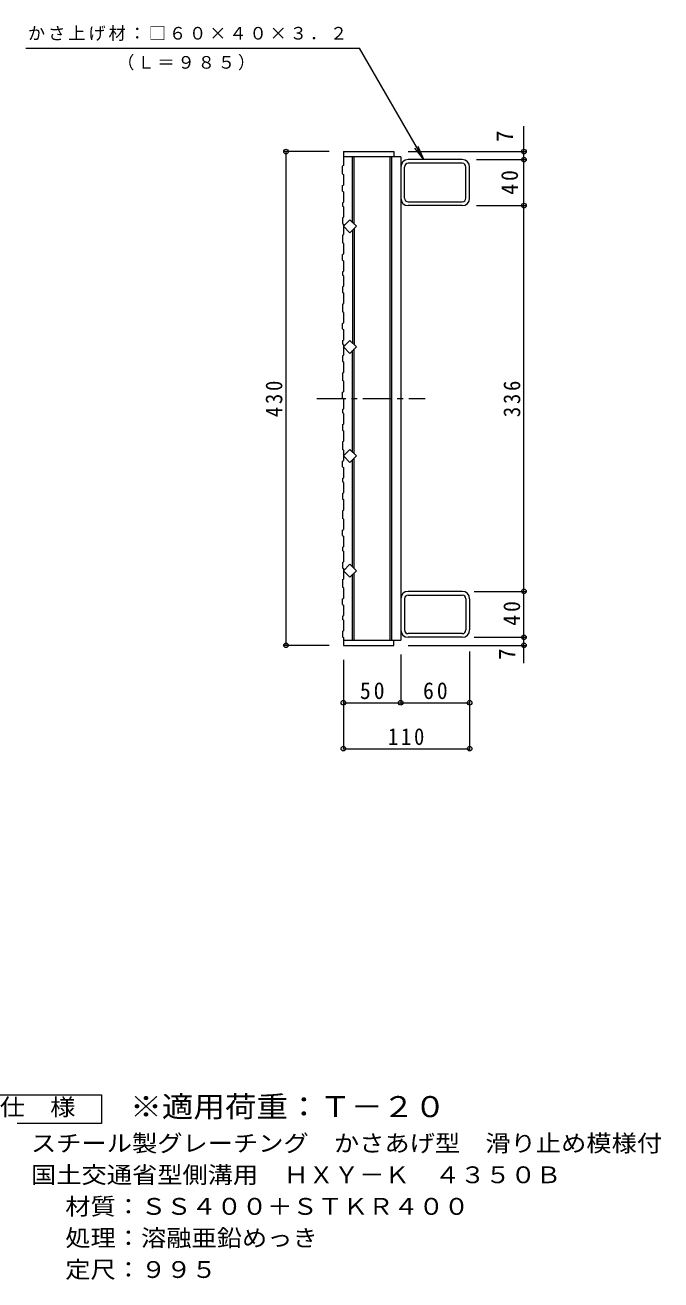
# Model space of a CAD drawing. Units: millimetres, scale not verified. Extents: x -735 to 819, y -687 to 599.
# Drawn here: x 265 to 819, y -536 to 556 of the extents above; entities that cross this region are included whole.
import ezdxf
from ezdxf.enums import TextEntityAlignment as Align

# ---------------------------------------------------------------- set-up
doc = ezdxf.new("R2010")
doc.units = ezdxf.units.MM
doc.header["$LTSCALE"] = 5
doc.header["$PDMODE"] = 32
doc.header["$PDSIZE"] = 4
doc.linetypes.add('CHAIN1', pattern=[8, 5, -1, 1, -1])
for name, color, linetype, lineweight in [('B-1', 2, 'Continuous', 9), ('B-2', 3, 'Continuous', 9), ('B-4', 7, 'Continuous', 9), ('F-4_F-4ﾚｲﾔ', 2, 'Continuous', 9)]:
    doc.layers.add(name, color=color, linetype=linetype, lineweight=lineweight)
doc.layers.add('F-5_F-5ﾚｲﾔ', color=2, linetype='Continuous')
doc.styles.add('ＭＳ ゴシック', font='')
doc.styles.get('ＭＳ ゴシック').set_extended_font_data('MS Gothic')

msp = doc.modelspace()

# ---------------------------------------------------------------- linework, layer by layer
at = {"layer": 'B-1'}
for p, q in [((645.667, 439.266), (598.467, 439.266)), ((595.267, 405.667), (595.267, 432.866)), ((645.667, 436.067), (598.467, 436.067)), ((648.867, 405.667), (648.867, 432.866)), ((652.067, 405.667), (652.067, 432.866)), ((598.467, 402.467), (645.667, 402.467)), ((645.667, 399.267), (598.467, 399.267)), ((595.267, 56.866), (595.267, 29.666)), ((645.667, 63.266), (598.467, 63.266)), ((598.467, 60.066), (645.667, 60.066)), ((648.867, 56.866), (648.867, 29.666)), ((652.067, 56.866), (652.067, 29.666)), ((645.667, 26.466), (598.467, 26.466)), ((645.667, 23.266), (598.467, 23.266))]:
    msp.add_line(p, q, dxfattribs=at)
for centre, radius, start, end in [((598.467, 432.866), 6.4, 90, 180), ((645.667, 432.866), 6.4, 0, 90), ((598.467, 432.866), 3.2, 90, 180), ((645.667, 432.866), 3.2, 0, 90), ((598.467, 405.667), 6.4, 180, 270), ((598.467, 405.667), 3.2, 180, 270), ((645.667, 405.667), 6.4, 270, 0), ((645.667, 405.667), 3.2, 270, 0), ((598.467, 56.866), 6.4, 90, 180), ((598.467, 56.866), 3.2, 90, 180), ((645.667, 56.866), 6.4, 0, 90), ((645.667, 56.866), 3.2, 0, 90), ((598.467, 29.666), 6.4, 180, 270), ((598.467, 29.666), 3.2, 180, 270), ((645.667, 29.666), 3.2, 270, 0), ((645.667, 29.666), 6.4, 270, 0)]:
    msp.add_arc(centre, radius, start, end, dxfattribs=at)
at = {"layer": 'B-2'}
for p, q in [((542.067, 446.266), (586.067, 446.266)), ((542.067, 446.266), (542.067, 434.033)), ((592.067, 441.767), (542.067, 441.767)), ((550.068, 384.549), (550.068, 441.767)), ((551.567, 383.049), (551.567, 441.767)), ((582.567, 441.767), (582.567, 20.766)), ((584.067, 441.767), (584.067, 20.766)), ((586.067, 446.266), (586.067, 441.767)), ((592.067, 441.767), (592.067, 20.766)), ((542.067, 434.033), (541.267, 433.515)), ((541.267, 426.799), (541.267, 433.515)), ((541.267, 426.799), (542.067, 426.282)), ((542.067, 426.282), (542.067, 417.157)), ((541.267, 416.64), (542.067, 417.157)), ((541.267, 411.799), (541.267, 416.64)), ((541.267, 411.799), (542.067, 411.282)), ((542.067, 411.282), (542.067, 402.157)), ((541.267, 401.64), (542.067, 402.157)), ((541.267, 401.64), (541.267, 398.675)), ((542.067, 398.157), (541.267, 398.675)), ((542.067, 398.157), (542.067, 389.033)), ((541.267, 388.515), (542.067, 389.033)), ((541.267, 388.515), (541.267, 383.675)), ((541.267, 383.675), (542.067, 383.157)), ((542.067, 383.157), (542.067, 374.033)), ((541.267, 373.515), (542.067, 374.033)), ((541.267, 373.515), (541.267, 366.799)), ((550.068, 377.921), (550.068, 279.548)), ((551.567, 379.421), (551.567, 278.049)), ((542.067, 366.282), (541.267, 366.799)), ((542.067, 366.282), (542.067, 357.157)), ((541.267, 356.64), (542.067, 357.157)), ((541.267, 351.799), (541.267, 356.64)), ((541.267, 351.799), (542.067, 351.282)), ((542.067, 351.282), (542.067, 342.157)), ((541.267, 341.64), (542.067, 342.157)), ((541.267, 341.64), (541.267, 338.675)), ((542.067, 338.157), (541.267, 338.675)), ((541.267, 328.515), (542.067, 329.033)), ((541.267, 328.515), (541.267, 323.675)), ((542.067, 338.157), (542.067, 329.033)), ((541.267, 323.675), (542.067, 323.157)), ((542.067, 323.157), (542.067, 314.033)), ((541.267, 313.515), (542.067, 314.033)), ((541.267, 313.515), (541.267, 306.799)), ((542.067, 306.282), (541.267, 306.799)), ((542.067, 306.282), (542.067, 297.157)), ((541.267, 296.64), (542.067, 297.157)), ((541.267, 291.799), (541.267, 296.64)), ((541.267, 291.799), (542.067, 291.282)), ((542.067, 291.282), (542.067, 282.157)), ((541.267, 281.64), (542.067, 282.157)), ((541.267, 281.64), (541.267, 278.675)), ((542.067, 278.157), (541.267, 278.675)), ((542.067, 278.157), (542.067, 269.033)), ((551.567, 183.048), (551.567, 274.421)), ((541.267, 268.515), (542.067, 269.033)), ((541.267, 268.515), (541.267, 263.675)), ((541.267, 263.675), (542.067, 263.157)), ((542.067, 263.157), (542.067, 254.033)), ((550.068, 184.548), (550.068, 272.921)), ((541.267, 253.515), (542.067, 254.033)), ((541.267, 253.515), (541.267, 246.799)), ((542.067, 246.282), (541.267, 246.799)), ((542.067, 246.282), (542.067, 237.157)), ((541.267, 236.64), (542.067, 237.157)), ((541.267, 231.799), (541.267, 236.64)), ((541.267, 231.799), (542.067, 231.282)), ((542.067, 231.282), (542.067, 222.157)), ((541.267, 221.64), (542.067, 222.157)), ((541.267, 221.64), (541.267, 218.675)), ((542.067, 218.157), (541.267, 218.675)), ((541.267, 208.515), (542.067, 209.033)), ((541.267, 208.515), (541.267, 203.675)), ((542.067, 218.157), (542.067, 209.033)), ((541.267, 203.675), (542.067, 203.157)), ((542.067, 203.157), (542.067, 194.033)), ((541.267, 193.515), (542.067, 194.033)), ((541.267, 193.515), (541.267, 186.799)), ((542.067, 186.282), (541.267, 186.799)), ((542.067, 186.282), (542.067, 177.157)), ((541.267, 176.64), (542.067, 177.157)), ((541.267, 171.799), (541.267, 176.64)), ((550.068, 84.548), (550.068, 177.921)), ((551.567, 83.048), (551.567, 179.421)), ((541.267, 171.799), (542.067, 171.282)), ((542.067, 171.282), (542.067, 162.157)), ((541.267, 161.64), (542.067, 162.157)), ((541.267, 161.64), (541.267, 158.675)), ((542.067, 158.157), (541.267, 158.675)), ((542.067, 158.157), (542.067, 149.033)), ((541.267, 148.515), (542.067, 149.033)), ((541.267, 148.515), (541.267, 143.675)), ((541.267, 143.675), (542.067, 143.157)), ((542.067, 143.157), (542.067, 134.033)), ((541.267, 133.515), (542.067, 134.033)), ((541.267, 133.515), (541.267, 126.799)), ((542.067, 126.282), (541.267, 126.799)), ((542.067, 126.282), (542.067, 117.157)), ((541.267, 116.64), (542.067, 117.157)), ((541.267, 111.799), (541.267, 116.64)), ((541.267, 111.799), (542.067, 111.282)), ((542.067, 111.282), (542.067, 102.157)), ((541.267, 101.64), (542.067, 102.157)), ((541.267, 101.64), (541.267, 98.675)), ((542.067, 98.157), (541.267, 98.675)), ((541.267, 88.515), (542.067, 89.033)), ((541.267, 88.515), (541.267, 83.675)), ((542.067, 98.157), (542.067, 89.033)), ((541.267, 83.675), (542.067, 83.157)), ((542.067, 83.157), (542.067, 74.033)), ((550.068, 20.766), (550.068, 77.921)), ((551.567, 20.766), (551.567, 79.42)), ((541.267, 73.515), (542.067, 74.033)), ((541.267, 73.515), (541.267, 66.799)), ((542.067, 66.282), (541.267, 66.799)), ((542.067, 66.282), (542.067, 57.157)), ((541.267, 56.64), (542.067, 57.157)), ((541.267, 51.799), (541.267, 56.64)), ((541.267, 51.799), (542.067, 51.282)), ((542.067, 51.282), (542.067, 42.157)), ((541.267, 41.64), (542.067, 42.157)), ((541.267, 41.64), (541.267, 38.675)), ((542.067, 38.157), (541.267, 38.675)), ((542.067, 38.157), (542.067, 29.033)), ((541.267, 28.515), (542.067, 29.033)), ((541.267, 28.515), (541.267, 23.675)), ((541.267, 23.675), (542.067, 23.157)), ((542.067, 23.157), (542.067, 16.266)), ((542.067, 20.766), (592.067, 20.766)), ((542.067, 16.266), (586.067, 16.266)), ((586.067, 16.266), (586.067, 20.766))]:
    msp.add_line(p, q, dxfattribs=at)
at = {"layer": 'B-2', "linetype": 'CHAIN1'}
msp.add_line((519.07, 231.266), (613.425, 231.266), dxfattribs=at)
at = {"layer": 'B-2'}
for points in [[(553.381, 381.235), (547.724, 375.578), (542.067, 381.235), (547.724, 386.892)], [(553.381, 276.235), (547.724, 281.892), (542.067, 276.235), (547.724, 270.578)], [(553.381, 181.234), (547.724, 186.891), (542.067, 181.234), (547.724, 175.578)], [(553.381, 81.234), (547.724, 86.891), (542.067, 81.234), (547.724, 75.577)]]:
    msp.add_lwpolyline(points, close=True, dxfattribs=at)
at = {"layer": 'B-4'}
for p, q in [((265.402, 536.267), (556.064, 536.267)), ((612.067, 439.266), (556.064, 536.267)), ((699.394, 0.697), (699.394, 468.54)), ((612.067, 439.266), (604.458, 449.183)), ((612.067, 439.266), (607.284, 450.815)), ((529.567, 446.266), (490.568, 446.266)), ((492.067, 16.266), (492.067, 446.266)), ((598.567, 446.266), (700.894, 446.266)), ((658.168, 439.266), (700.894, 439.266)), ((658.168, 399.267), (700.894, 399.267)), ((656.048, 63.266), (700.894, 63.266)), ((656.048, 23.266), (700.894, 23.266)), ((529.567, 16.266), (490.568, 16.266)), ((598.567, 16.266), (700.894, 16.266)), ((542.067, 3.766), (542.067, -73.734)), ((592.067, 8.266), (592.067, -35.234)), ((652.067, 10.766), (652.067, -75.234)), ((542.067, -33.734), (652.067, -33.734)), ((542.067, -73.734), (652.067, -73.734))]:
    msp.add_line(p, q, dxfattribs=at)
for p in [(492.067, 446.266), (699.394, 446.266), (699.394, 439.266), (699.394, 399.267), (699.394, 63.266), (699.394, 23.266), (492.067, 16.266), (699.394, 16.266), (542.067, -33.734), (592.067, -33.734), (652.067, -33.734), (542.067, -73.734), (652.067, -73.734)]:
    msp.add_point(p, dxfattribs=at)
at = {"layer": 'F-4_F-4ﾚｲﾔ'}
msp.add_lwpolyline([(218.824, -400.141), (218.824, -375.14), (331.324, -375.14), (331.324, -400.141)], close=True, dxfattribs=at)

# ---------------------------------------------------------------- texts
at = {"layer": 'B-4', "color": 2, "style": 'ＭＳ ゴシック'}
for p in [(694.394, 454.632), (696.394, 3.639)]:
    msp.add_text('7', height=14.66, rotation=90, dxfattribs=at).set_placement(p, align=Align.BOTTOM_LEFT)
at = {"layer": 'B-4', "char_height": 11, "attachment_point": 7, "style": 'ＭＳ ゴシック'}
for s, insert in [('\\T1.17;かさ上げ材：□６０×４０×３．２', (267.169, 542.667)), ('\\T1.17;（Ｌ＝９８５）', (344.913, 517.047))]:
    msp.add_mtext(s, dxfattribs=dict(at, insert=insert))
at = {"layer": 'B-4', "color": 2, "char_height": 14.66, "attachment_point": 7, "rotation": 90, "style": 'ＭＳ ゴシック'}
for s, insert in [('\\T1.27;\\W0.95;40', (694.394, 408.642)), ('\\T1.27;\\W0.9;430', (489.067, 215.016)), ('\\T1.27;\\W0.9;336', (696.394, 215.016)), ('\\T1.27;\\W0.95;40', (696.264, 33.309))]:
    msp.add_mtext(s, dxfattribs=dict(at, insert=insert))
at = {"layer": 'B-4', "color": 2, "char_height": 14.66, "attachment_point": 7, "style": 'ＭＳ ゴシック'}
for s, insert in [('\\T1.27;\\W0.95;50', (556.442, -30.734)), ('\\T1.27;\\W0.95;60', (611.442, -30.734)), ('\\T1.27;\\W0.9;110', (580.817, -70.734))]:
    msp.add_mtext(s, dxfattribs=dict(at, insert=insert))
at = {"layer": 'F-4_F-4ﾚｲﾔ', "style": 'ＭＳ ゴシック', "width": 1.1}
for s, p in [('仕\u3000様', (242.574, -397.64)), ('スチール製グレーチング\u3000かさあげ型\u3000滑り止め模様付', (269.869, -429.101)), ('国土交通省型側溝用\u3000ＨＸＹ－Ｋ\u3000４３５０Ｂ', (269.869, -456.601)), ('材質：ＳＳ４００＋ＳＴＫＲ４００', (299.725, -484.1)), ('処理：溶融亜鉛めっき', (299.725, -511.6)), ('定尺：９９５', (299.725, -539.101))]:
    msp.add_text(s, height=14.66, dxfattribs=at).set_placement(p, align=Align.BOTTOM_LEFT)
at = {"layer": 'F-5_F-5ﾚｲﾔ', "color": 3, "style": 'ＭＳ ゴシック', "width": 1.1}
msp.add_text('※適用荷重：Ｔ－２０', height=18.33, dxfattribs=at).set_placement((356.324, -400.141), align=Align.BOTTOM_LEFT)

doc.saveas('drawing.dxf')
